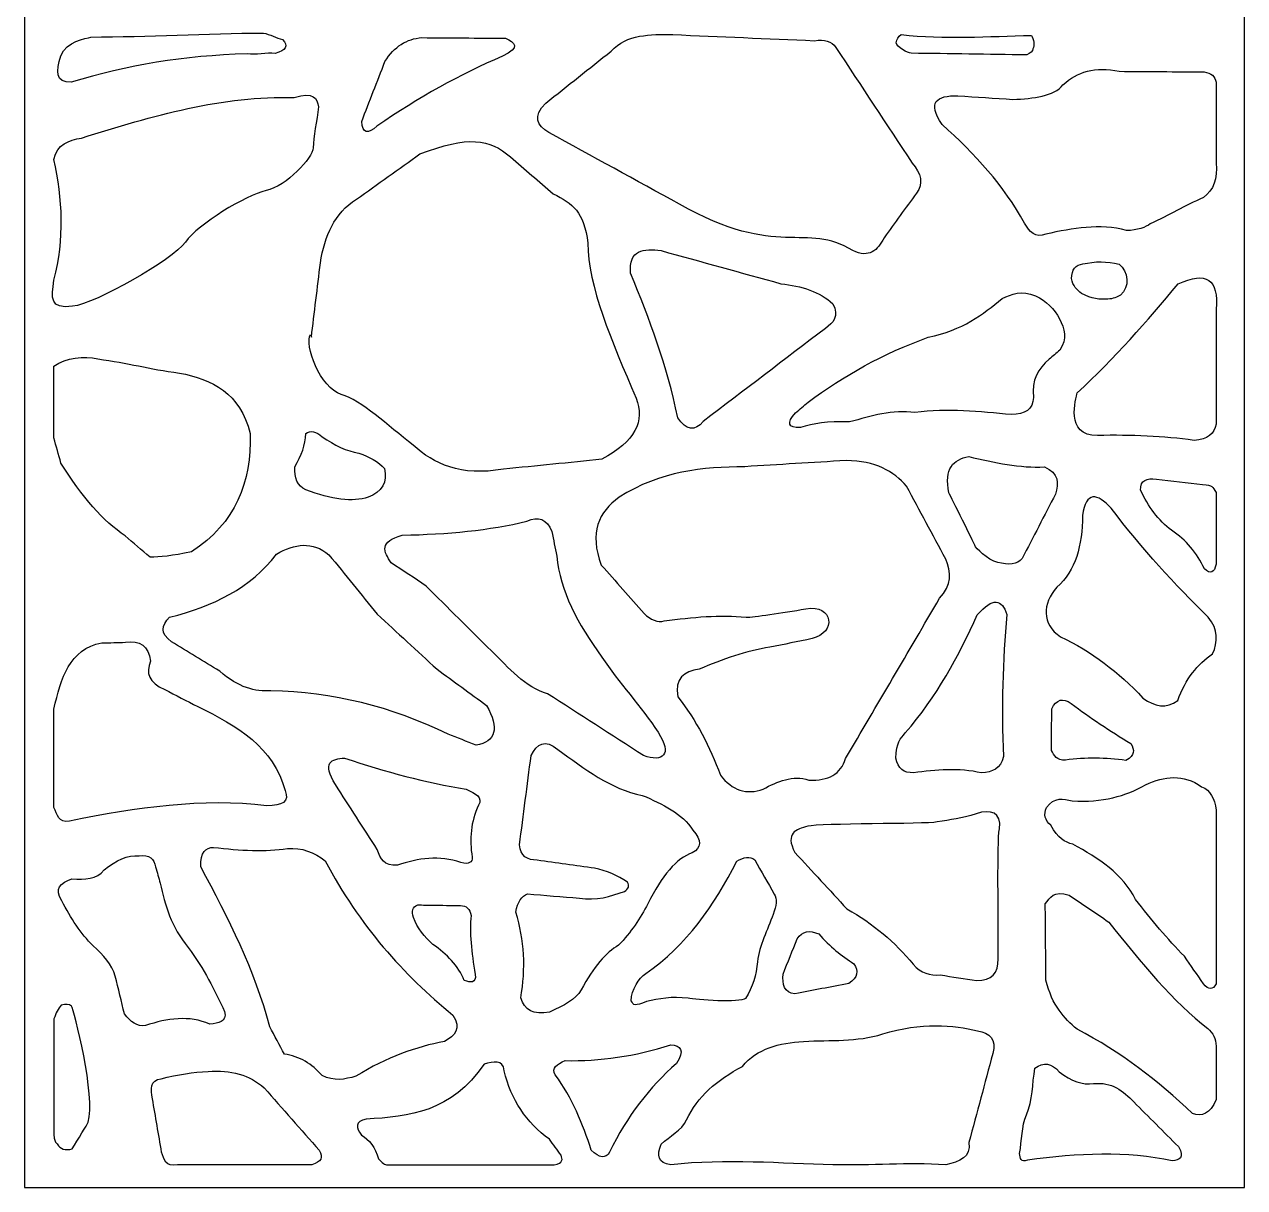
# Model space of a CAD drawing. Header units: centimetres. Extents: x 9.34 to 14.44, y -9 to 0.71.
# Drawn here: x 9.34 to 14.44, y -9 to -4.15 of the extents above; entities that cross this region are included whole.
import ezdxf

# ---------------------------------------------------------------- set-up
doc = ezdxf.new("R2010")
doc.units = ezdxf.units.CM
doc.header["$MEASUREMENT"] = 0
doc.layers.add('layer 1', color=7, linetype='Continuous')

msp = doc.modelspace()

# ---------------------------------------------------------------- linework, layer by layer
at = {"layer": 'layer 1', "color": 250}
for points, knots in [([(9.34149, 0.70728), (9.34149, 0.70728), (14.43532, 0.70728), (14.43532, 0.70728), (14.43532, 0.70728), (14.43532, 0.70728), (14.43532, -9.00021), (14.43532, -9.00021), (14.43532, -9.00021), (14.43532, -9.00021), (9.34149, -9.00021), (9.34149, -9.00021), (9.34149, -9.00021), (9.34149, -9.00021), (9.34149, 0.70728), (9.34149, 0.70728)], [0, 0, 0, 0, 0.2, 0.2, 0.2, 0.2, 0.4, 0.4, 0.4, 0.4, 0.6, 0.6, 0.6, 0.6, 1, 1, 1, 1]), ([(9.61875, -4.19909), (9.59835, -4.20675), (9.51533, -4.21535), (9.49384, -4.27826), (9.49384, -4.27826), (9.47235, -4.34118), (9.4702, -4.38991), (9.53717, -4.38808), (9.53717, -4.38808), (9.77262, -4.31529), (10.00529, -4.27733), (10.27137, -4.26932), (10.27137, -4.26932), (10.30706, -4.27528), (10.35294, -4.26209), (10.38863, -4.26804), (10.38863, -4.26804), (10.43451, -4.25527), (10.44471, -4.23568), (10.41923, -4.20931), (10.41923, -4.20931), (10.39373, -4.20505), (10.36569, -4.18675), (10.3402, -4.18249), (10.3402, -4.18249), (10.09886, -4.18334), (9.86008, -4.19824), (9.61875, -4.19909)], [0, 0, 0, 0, 0.125, 0.125, 0.125, 0.125, 0.25, 0.25, 0.25, 0.25, 0.375, 0.375, 0.375, 0.375, 0.5, 0.5, 0.5, 0.5, 0.625, 0.625, 0.625, 0.625, 0.75, 0.75, 0.75, 0.75, 1, 1, 1, 1]), ([(10.74968, -4.55154), (10.75392, -4.60049), (10.77515, -4.60686), (10.8134, -4.57069), (10.8134, -4.57069), (10.98635, -4.45185), (11.16091, -4.35412), (11.33728, -4.27954), (11.33728, -4.27954), (11.41401, -4.24162), (11.38927, -4.22163), (11.35003, -4.2042), (11.35003, -4.2042), (11.23361, -4.20335), (11.1172, -4.2025), (11.00078, -4.20164), (11.00078, -4.20164), (10.93748, -4.20589), (10.88606, -4.23911), (10.84654, -4.30125), (10.84654, -4.30125), (10.81425, -4.38468), (10.78196, -4.46811), (10.74968, -4.55154)], [0, 0, 0, 0, 0.1428571, 0.1428571, 0.1428571, 0.1428571, 0.2857143, 0.2857143, 0.2857143, 0.2857143, 0.4285714, 0.4285714, 0.4285714, 0.4285714, 0.5714286, 0.5714286, 0.5714286, 0.5714286, 0.7142857, 0.7142857, 0.7142857, 0.7142857, 1, 1, 1, 1]), ([(11.51797, -4.47492), (11.46292, -4.53109), (11.48033, -4.56854), (11.5307, -4.59751), (11.5307, -4.59751), (11.71255, -4.6971), (11.8944, -4.79671), (12.07625, -4.89632), (12.07625, -4.89632), (12.48993, -5.13145), (12.60247, -4.96724), (12.80025, -5.09041), (12.80025, -5.09041), (12.86782, -5.12315), (12.90351, -5.08928), (12.93027, -5.03679), (12.93027, -5.03679), (12.9753, -4.97464), (13.02034, -4.91249), (13.06538, -4.85035), (13.06538, -4.85035), (13.09554, -4.81044), (13.08533, -4.7685), (13.04753, -4.7252), (13.04753, -4.7252), (12.94131, -4.5643), (12.83509, -4.40341), (12.72887, -4.24251), (12.72887, -4.24251), (12.71103, -4.21612), (12.68128, -4.20677), (12.63965, -4.21442), (12.63965, -4.21442), (12.4425, -4.20591), (12.24535, -4.19739), (12.04821, -4.18888), (12.04821, -4.18888), (11.95334, -4.18807), (11.858, -4.18613), (11.79074, -4.25783), (11.79074, -4.25783), (11.69981, -4.33019), (11.60889, -4.40255), (11.51797, -4.47492)], [0, 0, 0, 0, 0.0833333, 0.0833333, 0.0833333, 0.0833333, 0.1666667, 0.1666667, 0.1666667, 0.1666667, 0.25, 0.25, 0.25, 0.25, 0.3333333, 0.3333333, 0.3333333, 0.3333333, 0.4166667, 0.4166667, 0.4166667, 0.4166667, 0.5, 0.5, 0.5, 0.5, 0.5833333, 0.5833333, 0.5833333, 0.5833333, 0.6666667, 0.6666667, 0.6666667, 0.6666667, 0.75, 0.75, 0.75, 0.75, 0.8333333, 0.8333333, 0.8333333, 0.8333333, 1, 1, 1, 1]), ([(12.98124, -4.22303), (12.9797, -4.2409), (13.03093, -4.26659), (13.04338, -4.26677), (13.04338, -4.26677), (13.20419, -4.2691), (13.36501, -4.27145), (13.52583, -4.27379), (13.52583, -4.27379), (13.54011, -4.2666), (13.5504, -4.2586), (13.55196, -4.2489), (13.55196, -4.2489), (13.55786, -4.23272), (13.55582, -4.20826), (13.54559, -4.19208), (13.54559, -4.19208), (13.36618, -4.19714), (13.18209, -4.20812), (13.001, -4.1892), (13.001, -4.1892), (12.9902, -4.19807), (12.98249, -4.2085), (12.98124, -4.22303)], [0, 0, 0, 0, 0.1428571, 0.1428571, 0.1428571, 0.1428571, 0.2857143, 0.2857143, 0.2857143, 0.2857143, 0.4285714, 0.4285714, 0.4285714, 0.4285714, 0.5714286, 0.5714286, 0.5714286, 0.5714286, 0.7142857, 0.7142857, 0.7142857, 0.7142857, 1, 1, 1, 1]), ([(13.23873, -4.44427), (13.1497, -4.44257), (13.1085, -4.47063), (13.17245, -4.5643), (13.17245, -4.5643), (13.31026, -4.68593), (13.42975, -4.81979), (13.5166, -4.97549), (13.5166, -4.97549), (13.53665, -5.01295), (13.5619, -5.0385), (13.60582, -5.02146), (13.60582, -5.02146), (13.71798, -4.99664), (13.83014, -4.9761), (13.94233, -5.00614), (13.94233, -5.00614), (13.98652, -5.00697), (14.02417, -4.99287), (14.04175, -4.97804), (14.04175, -4.97804), (14.12163, -4.94143), (14.18366, -4.90482), (14.26354, -4.86822), (14.26354, -4.86822), (14.30602, -4.84064), (14.32417, -4.78696), (14.31613, -4.7252), (14.31613, -4.7252), (14.31613, -4.61283), (14.31613, -4.50046), (14.31613, -4.38809), (14.31613, -4.38809), (14.31199, -4.36356), (14.29569, -4.34878), (14.26608, -4.34467), (14.26608, -4.34467), (14.14797, -4.34382), (14.02985, -4.34297), (13.91174, -4.34211), (13.91174, -4.34211), (13.81186, -4.32104), (13.73624, -4.34446), (13.6772, -4.3983), (13.6772, -4.3983), (13.63819, -4.44729), (13.55504, -4.45518), (13.46816, -4.4596), (13.46816, -4.4596), (13.39168, -4.45448), (13.3152, -4.44937), (13.23873, -4.44427)], [0, 0, 0, 0, 0.0714286, 0.0714286, 0.0714286, 0.0714286, 0.1428571, 0.1428571, 0.1428571, 0.1428571, 0.2142857, 0.2142857, 0.2142857, 0.2142857, 0.2857143, 0.2857143, 0.2857143, 0.2857143, 0.3571429, 0.3571429, 0.3571429, 0.3571429, 0.4285714, 0.4285714, 0.4285714, 0.4285714, 0.5, 0.5, 0.5, 0.5, 0.5714286, 0.5714286, 0.5714286, 0.5714286, 0.6428571, 0.6428571, 0.6428571, 0.6428571, 0.7142857, 0.7142857, 0.7142857, 0.7142857, 0.7857143, 0.7857143, 0.7857143, 0.7857143, 0.8571429, 0.8571429, 0.8571429, 0.8571429, 1, 1, 1, 1]), ([(9.46464, -5.21301), (9.45444, -5.28962), (9.44646, -5.33431), (9.54227, -5.32282), (9.54227, -5.32282), (9.63809, -5.31134), (9.95991, -5.13031), (10.01389, -5.05466), (10.01389, -5.05466), (10.06787, -4.97902), (10.26479, -4.85977), (10.35039, -4.84013), (10.35039, -4.84013), (10.43599, -4.82048), (10.54543, -4.70413), (10.54669, -4.66135), (10.54669, -4.66135), (10.54796, -4.61857), (10.56198, -4.54728), (10.56963, -4.49024), (10.56963, -4.49024), (10.56379, -4.45442), (10.54857, -4.42626), (10.46766, -4.45193), (10.46766, -4.45193), (10.17193, -4.44227), (9.87622, -4.52738), (9.58052, -4.62049), (9.58052, -4.62049), (9.52653, -4.62978), (9.47765, -4.6459), (9.46464, -4.70988), (9.46464, -4.70988), (9.50034, -4.87462), (9.51053, -5.04148), (9.46464, -5.21301)], [0, 0, 0, 0, 0.1, 0.1, 0.1, 0.1, 0.2, 0.2, 0.2, 0.2, 0.3, 0.3, 0.3, 0.3, 0.4, 0.4, 0.4, 0.4, 0.5, 0.5, 0.5, 0.5, 0.6, 0.6, 0.6, 0.6, 0.7, 0.7, 0.7, 0.7, 0.8, 0.8, 0.8, 0.8, 1, 1, 1, 1]), ([(10.53649, -5.44031), (10.5059, -5.4803), (10.57897, -5.66589), (10.66396, -5.69059), (10.66396, -5.69059), (10.74895, -5.71529), (10.856, -5.81914), (10.96477, -5.90257), (10.96477, -5.90257), (11.05183, -5.98008), (11.15971, -6.03372), (11.34206, -6.00217), (11.34206, -6.00217), (11.47887, -5.98855), (11.61569, -5.97492), (11.7525, -5.96131), (11.7525, -5.96131), (11.89121, -5.8867), (11.93328, -5.80093), (11.89525, -5.70591), (11.89525, -5.70591), (11.79274, -5.46926), (11.69341, -5.23455), (11.69386, -5.05977), (11.69386, -5.05977), (11.67718, -4.92721), (11.63074, -4.89413), (11.54855, -4.8529), (11.54855, -4.8529), (11.48907, -4.80182), (11.42959, -4.75074), (11.3701, -4.69966), (11.3701, -4.69966), (11.28474, -4.62255), (11.1921, -4.61065), (10.99281, -4.68689), (10.99281, -4.68689), (10.90443, -4.74989), (10.81606, -4.81289), (10.72769, -4.87589), (10.72769, -4.87589), (10.63547, -4.93379), (10.59468, -5.02913), (10.57728, -5.1415), (10.57728, -5.1415), (10.56467, -5.24505), (10.55206, -5.3486), (10.53946, -5.45216), (10.53946, -5.45216), (10.53946, -5.45216), (10.53649, -5.44031), (10.53649, -5.44031)], [0, 0, 0, 0, 0.0714286, 0.0714286, 0.0714286, 0.0714286, 0.1428571, 0.1428571, 0.1428571, 0.1428571, 0.2142857, 0.2142857, 0.2142857, 0.2142857, 0.2857143, 0.2857143, 0.2857143, 0.2857143, 0.3571429, 0.3571429, 0.3571429, 0.3571429, 0.4285714, 0.4285714, 0.4285714, 0.4285714, 0.5, 0.5, 0.5, 0.5, 0.5714286, 0.5714286, 0.5714286, 0.5714286, 0.6428571, 0.6428571, 0.6428571, 0.6428571, 0.7142857, 0.7142857, 0.7142857, 0.7142857, 0.7857143, 0.7857143, 0.7857143, 0.7857143, 0.8571429, 0.8571429, 0.8571429, 0.8571429, 1, 1, 1, 1]), ([(12.06861, -5.78764), (12.10428, -5.84042), (12.13997, -5.84553), (12.17567, -5.80297), (12.17567, -5.80297), (12.34562, -5.67357), (12.51558, -5.54417), (12.68554, -5.41476), (12.68554, -5.41476), (12.71875, -5.39097), (12.7443, -5.36377), (12.71612, -5.31261), (12.71612, -5.31261), (12.663, -5.26154), (12.58652, -5.23855), (12.49944, -5.22833), (12.49944, -5.22833), (12.33288, -5.18236), (12.16633, -5.13639), (11.99978, -5.09041), (11.99978, -5.09041), (11.92659, -5.08089), (11.86363, -5.08506), (11.87232, -5.18491), (11.87232, -5.18491), (11.95054, -5.37557), (12.02454, -5.56967), (12.06861, -5.78764)], [0, 0, 0, 0, 0.125, 0.125, 0.125, 0.125, 0.25, 0.25, 0.25, 0.25, 0.375, 0.375, 0.375, 0.375, 0.5, 0.5, 0.5, 0.5, 0.625, 0.625, 0.625, 0.625, 0.75, 0.75, 0.75, 0.75, 1, 1, 1, 1]), ([(13.71256, -5.20726), (13.71805, -5.23751), (13.73547, -5.2543), (13.75463, -5.26919), (13.75463, -5.26919), (13.7971, -5.29142), (13.83258, -5.2961), (13.86488, -5.29282), (13.86488, -5.29282), (13.88573, -5.29135), (13.90403, -5.28605), (13.91723, -5.27565), (13.91723, -5.27565), (13.95726, -5.24412), (13.94966, -5.17605), (13.91141, -5.1466), (13.91141, -5.1466), (13.86105, -5.13485), (13.81068, -5.1339), (13.76036, -5.14597), (13.76036, -5.14597), (13.72997, -5.14938), (13.71403, -5.16982), (13.71256, -5.20726)], [0, 0, 0, 0, 0.1428571, 0.1428571, 0.1428571, 0.1428571, 0.2857143, 0.2857143, 0.2857143, 0.2857143, 0.4285714, 0.4285714, 0.4285714, 0.4285714, 0.5714286, 0.5714286, 0.5714286, 0.5714286, 0.7142857, 0.7142857, 0.7142857, 0.7142857, 1, 1, 1, 1]), ([(13.73614, -5.68421), (13.73359, -5.70464), (13.68103, -5.86432), (13.82155, -5.8617), (13.82155, -5.8617), (13.96207, -5.85908), (14.09738, -5.8643), (14.22433, -5.88214), (14.22433, -5.88214), (14.28201, -5.87948), (14.30943, -5.85457), (14.31613, -5.81447), (14.31613, -5.81447), (14.31613, -5.65485), (14.31613, -5.49522), (14.31613, -5.3356), (14.31613, -5.3356), (14.32801, -5.21004), (14.27531, -5.17472), (14.15805, -5.22961), (14.15805, -5.22961), (14.02806, -5.38515), (13.89336, -5.53894), (13.73614, -5.68421)], [0, 0, 0, 0, 0.1428571, 0.1428571, 0.1428571, 0.1428571, 0.2857143, 0.2857143, 0.2857143, 0.2857143, 0.4285714, 0.4285714, 0.4285714, 0.4285714, 0.5714286, 0.5714286, 0.5714286, 0.5714286, 0.7142857, 0.7142857, 0.7142857, 0.7142857, 1, 1, 1, 1]), ([(12.56093, -5.76721), (12.52184, -5.80977), (12.52864, -5.8302), (12.58132, -5.82851), (12.58132, -5.82851), (12.63437, -5.81315), (12.69254, -5.80035), (12.78654, -5.80552), (12.78654, -5.80552), (12.87627, -5.7793), (12.9661, -5.75431), (13.05932, -5.76593), (13.05932, -5.76593), (13.19588, -5.74801), (13.32895, -5.76169), (13.4621, -5.77487), (13.4621, -5.77487), (13.51817, -5.77338), (13.55216, -5.75255), (13.55388, -5.70336), (13.55388, -5.70336), (13.54495, -5.631), (13.5734, -5.58206), (13.61888, -5.54374), (13.61888, -5.54374), (13.63374, -5.53097), (13.64861, -5.51821), (13.66349, -5.50544), (13.66349, -5.50544), (13.69718, -5.45775), (13.68311, -5.41605), (13.66222, -5.37518), (13.66222, -5.37518), (13.64097, -5.33305), (13.60783, -5.30113), (13.5628, -5.27941), (13.5628, -5.27941), (13.50336, -5.25235), (13.46435, -5.2743), (13.42258, -5.28963), (13.42258, -5.28963), (13.34311, -5.35723), (13.25856, -5.4219), (13.11412, -5.4518), (13.11412, -5.4518), (12.9258, -5.52067), (12.76073, -5.61282), (12.61319, -5.72252), (12.61319, -5.72252), (12.59577, -5.73742), (12.57835, -5.75232), (12.56093, -5.76721)], [0, 0, 0, 0, 0.0714286, 0.0714286, 0.0714286, 0.0714286, 0.1428571, 0.1428571, 0.1428571, 0.1428571, 0.2142857, 0.2142857, 0.2142857, 0.2142857, 0.2857143, 0.2857143, 0.2857143, 0.2857143, 0.3571429, 0.3571429, 0.3571429, 0.3571429, 0.4285714, 0.4285714, 0.4285714, 0.4285714, 0.5, 0.5, 0.5, 0.5, 0.5714286, 0.5714286, 0.5714286, 0.5714286, 0.6428571, 0.6428571, 0.6428571, 0.6428571, 0.7142857, 0.7142857, 0.7142857, 0.7142857, 0.7857143, 0.7857143, 0.7857143, 0.7857143, 0.8571429, 0.8571429, 0.8571429, 0.8571429, 1, 1, 1, 1]), ([(9.46464, -5.87192), (9.47437, -5.90682), (9.4841, -5.94173), (9.49384, -5.97663), (9.49384, -5.97663), (9.58305, -6.11878), (9.67227, -6.22008), (9.76151, -6.28055), (9.76151, -6.28055), (9.79635, -6.31034), (9.83119, -6.34014), (9.86603, -6.36994), (9.86603, -6.36994), (9.90597, -6.36972), (9.95864, -6.36416), (10.03939, -6.34695), (10.03939, -6.34695), (10.22506, -6.22734), (10.28879, -6.05538), (10.28411, -5.85404), (10.28411, -5.85404), (10.2421, -5.68475), (10.12566, -5.62733), (9.9884, -5.6012), (9.9884, -5.6012), (9.85923, -5.58504), (9.77723, -5.55865), (9.64807, -5.54247), (9.64807, -5.54247), (9.59014, -5.52848), (9.51599, -5.53652), (9.46464, -5.57311), (9.46464, -5.57311), (9.46464, -5.67272), (9.46464, -5.77232), (9.46464, -5.87192)], [0, 0, 0, 0, 0.1, 0.1, 0.1, 0.1, 0.2, 0.2, 0.2, 0.2, 0.3, 0.3, 0.3, 0.3, 0.4, 0.4, 0.4, 0.4, 0.5, 0.5, 0.5, 0.5, 0.6, 0.6, 0.6, 0.6, 0.7, 0.7, 0.7, 0.7, 0.8, 0.8, 0.8, 0.8, 1, 1, 1, 1]), ([(10.47021, -5.99196), (10.46681, -6.03963), (10.4821, -6.07197), (10.51609, -6.089), (10.51609, -6.089), (10.62417, -6.1289), (10.71222, -6.14103), (10.77612, -6.11965), (10.77612, -6.11965), (10.83475, -6.09668), (10.8577, -6.05666), (10.84496, -5.99962), (10.84496, -5.99962), (10.81882, -5.97067), (10.78099, -5.9511), (10.73788, -5.93577), (10.73788, -5.93577), (10.68688, -5.92726), (10.63589, -5.90258), (10.58493, -5.86681), (10.58493, -5.86681), (10.55901, -5.84616), (10.5352, -5.83724), (10.51609, -5.85404), (10.51609, -5.85404), (10.51481, -5.90003), (10.49866, -5.946), (10.47021, -5.99196)], [0, 0, 0, 0, 0.125, 0.125, 0.125, 0.125, 0.25, 0.25, 0.25, 0.25, 0.375, 0.375, 0.375, 0.375, 0.5, 0.5, 0.5, 0.5, 0.625, 0.625, 0.625, 0.625, 0.75, 0.75, 0.75, 0.75, 1, 1, 1, 1]), ([(13.2008, -6.1005), (13.21226, -6.12348), (13.30532, -6.30865), (13.30914, -6.32014), (13.30914, -6.32014), (13.31296, -6.33163), (13.36034, -6.3808), (13.40474, -6.39165), (13.40474, -6.39165), (13.44913, -6.4025), (13.48609, -6.40163), (13.5067, -6.37505), (13.5067, -6.37505), (13.55302, -6.28566), (13.59933, -6.19627), (13.64564, -6.10689), (13.64564, -6.10689), (13.65963, -6.06102), (13.66072, -6.01866), (13.59975, -5.99323), (13.59975, -5.99323), (13.49865, -5.99799), (13.39157, -5.97584), (13.28365, -5.94982), (13.28365, -5.94982), (13.21882, -5.96131), (13.1806, -6.00046), (13.2008, -6.1005)], [0, 0, 0, 0, 0.125, 0.125, 0.125, 0.125, 0.25, 0.25, 0.25, 0.25, 0.375, 0.375, 0.375, 0.375, 0.5, 0.5, 0.5, 0.5, 0.625, 0.625, 0.625, 0.625, 0.75, 0.75, 0.75, 0.75, 1, 1, 1, 1]), ([(12.06861, -6.95224), (12.05626, -6.87563), (12.09535, -6.84584), (12.15783, -6.83731), (12.15783, -6.83731), (12.2564, -6.7956), (12.35497, -6.75984), (12.45355, -6.74537), (12.45355, -6.74537), (12.51217, -6.73345), (12.57081, -6.72154), (12.62945, -6.70961), (12.62945, -6.70961), (12.73258, -6.68498), (12.71898, -6.56484), (12.60341, -6.58527), (12.60341, -6.58527), (12.50457, -6.60274), (12.38606, -6.61992), (12.35413, -6.62022), (12.35413, -6.62022), (12.24663, -6.60826), (12.13021, -6.62021), (12.01253, -6.63555), (12.01253, -6.63555), (11.98449, -6.64448), (11.95645, -6.63003), (11.9284, -6.6049), (11.9284, -6.6049), (11.86891, -6.53766), (11.80943, -6.4704), (11.74994, -6.40314), (11.74994, -6.40314), (11.69809, -6.2665), (11.73974, -6.18138), (11.82387, -6.11965), (11.82387, -6.11965), (11.99894, -6.00873), (12.17397, -5.99351), (12.34903, -5.99196), (12.34903, -5.99196), (12.49009, -5.98345), (12.63114, -5.97493), (12.77221, -5.96642), (12.77221, -5.96642), (12.89457, -5.9677), (12.9702, -6.01113), (13.02459, -6.07368), (13.02459, -6.07368), (13.07897, -6.17499), (13.13336, -6.2763), (13.18774, -6.3776), (13.18774, -6.3776), (13.21195, -6.4321), (13.21279, -6.48659), (13.16224, -6.54106), (13.16224, -6.54106), (13.03138, -6.76411), (12.90051, -6.98714), (12.76965, -7.21018), (12.76965, -7.21018), (12.74926, -7.27403), (12.69827, -7.30381), (12.61671, -7.29957), (12.61671, -7.29957), (12.54869, -7.27813), (12.48666, -7.30458), (12.42551, -7.33789), (12.42551, -7.33789), (12.35582, -7.36256), (12.29634, -7.34298), (12.24706, -7.27914), (12.24706, -7.27914), (12.20298, -7.1609), (12.14667, -7.05), (12.06861, -6.95224)], [0, 0, 0, 0, 0.05, 0.05, 0.05, 0.05, 0.1, 0.1, 0.1, 0.1, 0.15, 0.15, 0.15, 0.15, 0.2, 0.2, 0.2, 0.2, 0.25, 0.25, 0.25, 0.25, 0.3, 0.3, 0.3, 0.3, 0.35, 0.35, 0.35, 0.35, 0.4, 0.4, 0.4, 0.4, 0.45, 0.45, 0.45, 0.45, 0.5, 0.5, 0.5, 0.5, 0.55, 0.55, 0.55, 0.55, 0.6, 0.6, 0.6, 0.6, 0.65, 0.65, 0.65, 0.65, 0.7, 0.7, 0.7, 0.7, 0.75, 0.75, 0.75, 0.75, 0.8, 0.8, 0.8, 0.8, 0.85, 0.85, 0.85, 0.85, 0.9, 0.9, 0.9, 0.9, 1, 1, 1, 1]), ([(14.26766, -6.41846), (14.29316, -6.44168), (14.30932, -6.43508), (14.31613, -6.39867), (14.31613, -6.39867), (14.31613, -6.29907), (14.31613, -6.19947), (14.31613, -6.09986), (14.31613, -6.09986), (14.30113, -6.07539), (14.30388, -6.06879), (14.26002, -6.06666), (14.26002, -6.06666), (14.19565, -6.05922), (14.13128, -6.05177), (14.06691, -6.04431), (14.06691, -6.04431), (14.02718, -6.03859), (14.00021, -6.04774), (14.00126, -6.08965), (14.00126, -6.08965), (14.03399, -6.15756), (14.07415, -6.21694), (14.13064, -6.25757), (14.13064, -6.25757), (14.19122, -6.29716), (14.23599, -6.35166), (14.26766, -6.41846)], [0, 0, 0, 0, 0.125, 0.125, 0.125, 0.125, 0.25, 0.25, 0.25, 0.25, 0.375, 0.375, 0.375, 0.375, 0.5, 0.5, 0.5, 0.5, 0.625, 0.625, 0.625, 0.625, 0.75, 0.75, 0.75, 0.75, 1, 1, 1, 1]), ([(13.75878, -6.19627), (13.77385, -6.09219), (13.81931, -6.10283), (13.8786, -6.16562), (13.8786, -6.16562), (14.00797, -6.33632), (14.14435, -6.48358), (14.28393, -6.62022), (14.28393, -6.62022), (14.32624, -6.6713), (14.32411, -6.72238), (14.30177, -6.77346), (14.30177, -6.77346), (14.23851, -6.81506), (14.18912, -6.87827), (14.15647, -6.96756), (14.15647, -6.96756), (14.10802, -7.00213), (14.05958, -6.99426), (14.01116, -6.95734), (14.01116, -6.95734), (13.90961, -6.84911), (13.79573, -6.7625), (13.667, -6.70196), (13.667, -6.70196), (13.58637, -6.64831), (13.59103, -6.56282), (13.65171, -6.49509), (13.65171, -6.49509), (13.7314, -6.42612), (13.75731, -6.31971), (13.75878, -6.19627)], [0, 0, 0, 0, 0.1111111, 0.1111111, 0.1111111, 0.1111111, 0.2222222, 0.2222222, 0.2222222, 0.2222222, 0.3333333, 0.3333333, 0.3333333, 0.3333333, 0.4444444, 0.4444444, 0.4444444, 0.4444444, 0.5555556, 0.5555556, 0.5555556, 0.5555556, 0.6666667, 0.6666667, 0.6666667, 0.6666667, 0.7777778, 0.7777778, 0.7777778, 0.7777778, 1, 1, 1, 1]), ([(11.52561, -6.93947), (11.65903, -7.02545), (11.79244, -7.11143), (11.92585, -7.19742), (11.92585, -7.19742), (12.00741, -7.22635), (12.04819, -7.19399), (11.98703, -7.10037), (11.98703, -7.10037), (11.91905, -6.99565), (11.82048, -6.89095), (11.7525, -6.78623), (11.7525, -6.78623), (11.65094, -6.64875), (11.577, -6.50915), (11.56385, -6.36483), (11.56385, -6.36483), (11.55705, -6.33078), (11.55025, -6.29673), (11.54345, -6.26268), (11.54345, -6.26268), (11.52222, -6.21075), (11.48739, -6.19628), (11.43894, -6.21926), (11.43894, -6.21926), (11.28472, -6.25802), (11.10711, -6.27334), (10.91888, -6.278), (10.91888, -6.278), (10.82256, -6.30351), (10.83968, -6.34693), (10.873, -6.39292), (10.873, -6.39292), (10.92144, -6.42528), (10.96987, -6.45763), (11.01831, -6.48998), (11.01831, -6.48998), (11.10924, -6.58022), (11.20016, -6.67046), (11.29108, -6.76069), (11.29108, -6.76069), (11.36381, -6.83118), (11.43115, -6.91257), (11.52561, -6.93947)], [0, 0, 0, 0, 0.0833333, 0.0833333, 0.0833333, 0.0833333, 0.1666667, 0.1666667, 0.1666667, 0.1666667, 0.25, 0.25, 0.25, 0.25, 0.3333333, 0.3333333, 0.3333333, 0.3333333, 0.4166667, 0.4166667, 0.4166667, 0.4166667, 0.5, 0.5, 0.5, 0.5, 0.5833333, 0.5833333, 0.5833333, 0.5833333, 0.6666667, 0.6666667, 0.6666667, 0.6666667, 0.75, 0.75, 0.75, 0.75, 0.8333333, 0.8333333, 0.8333333, 0.8333333, 1, 1, 1, 1]), ([(9.94761, -6.62022), (9.91445, -6.65428), (9.9068, -6.68832), (9.95526, -6.72239), (9.95526, -6.72239), (10.02239, -6.76325), (10.08952, -6.80411), (10.15665, -6.84497), (10.15665, -6.84497), (10.23567, -6.91435), (10.30534, -6.93224), (10.37079, -6.9267), (10.37079, -6.9267), (10.62741, -6.93264), (10.87383, -6.99308), (11.11008, -7.10803), (11.11008, -7.10803), (11.14917, -7.12335), (11.18826, -7.13867), (11.22735, -7.154), (11.22735, -7.154), (11.30978, -7.13952), (11.32421, -7.08418), (11.27068, -6.98799), (11.27068, -6.98799), (11.20184, -6.93776), (11.13302, -6.88754), (11.06419, -6.83731), (11.06419, -6.83731), (10.98091, -6.76069), (10.89764, -6.68407), (10.81436, -6.60746), (10.81436, -6.60746), (10.74723, -6.52489), (10.6801, -6.44231), (10.61297, -6.35973), (10.61297, -6.35973), (10.54371, -6.30141), (10.46978, -6.31333), (10.39373, -6.35717), (10.39373, -6.35717), (10.28709, -6.49852), (10.12903, -6.57427), (9.94761, -6.62022)], [0, 0, 0, 0, 0.0833333, 0.0833333, 0.0833333, 0.0833333, 0.1666667, 0.1666667, 0.1666667, 0.1666667, 0.25, 0.25, 0.25, 0.25, 0.3333333, 0.3333333, 0.3333333, 0.3333333, 0.4166667, 0.4166667, 0.4166667, 0.4166667, 0.5, 0.5, 0.5, 0.5, 0.5833333, 0.5833333, 0.5833333, 0.5833333, 0.6666667, 0.6666667, 0.6666667, 0.6666667, 0.75, 0.75, 0.75, 0.75, 0.8333333, 0.8333333, 0.8333333, 0.8333333, 1, 1, 1, 1]), ([(12.97902, -7.20891), (12.98835, -7.25104), (13.013, -7.27105), (13.05294, -7.26893), (13.05294, -7.26893), (13.14769, -7.25754), (13.24244, -7.24721), (13.33718, -7.2702), (13.33718, -7.2702), (13.38159, -7.26662), (13.41856, -7.25258), (13.42896, -7.20125), (13.42896, -7.20125), (13.41895, -6.99825), (13.42576, -6.80154), (13.44298, -6.60873), (13.44298, -6.60873), (13.42246, -6.54372), (13.38401, -6.53542), (13.31933, -6.61001), (13.31933, -6.61001), (13.2416, -6.78279), (13.15067, -6.95061), (13.01852, -7.10292), (13.01852, -7.10292), (12.99758, -7.12761), (12.9826, -7.14102), (12.97902, -7.20891)], [0, 0, 0, 0, 0.125, 0.125, 0.125, 0.125, 0.25, 0.25, 0.25, 0.25, 0.375, 0.375, 0.375, 0.375, 0.5, 0.5, 0.5, 0.5, 0.625, 0.625, 0.625, 0.625, 0.75, 0.75, 0.75, 0.75, 1, 1, 1, 1]), ([(9.46464, -7.4145), (9.47734, -7.44416), (9.48508, -7.47989), (9.52952, -7.47069), (9.52952, -7.47069), (9.80932, -7.41472), (10.08676, -7.37405), (10.35295, -7.40684), (10.35295, -7.40684), (10.41694, -7.40717), (10.45038, -7.39036), (10.42942, -7.34299), (10.42942, -7.34299), (10.38254, -7.16441), (10.23117, -7.07256), (10.06487, -6.9931), (10.06487, -6.9931), (10.01898, -6.96927), (9.97309, -6.94543), (9.92722, -6.92159), (9.92722, -6.92159), (9.86072, -6.89328), (9.84669, -6.85285), (9.86858, -6.80411), (9.86858, -6.80411), (9.86081, -6.73793), (9.82278, -6.71623), (9.76406, -6.72494), (9.76406, -6.72494), (9.73092, -6.72579), (9.69777, -6.72664), (9.66464, -6.72749), (9.66464, -6.72749), (9.52838, -6.75198), (9.49453, -6.87573), (9.46464, -7.00331), (9.46464, -7.00331), (9.46464, -7.14038), (9.46464, -7.27744), (9.46464, -7.4145)], [0, 0, 0, 0, 0.0909091, 0.0909091, 0.0909091, 0.0909091, 0.1818182, 0.1818182, 0.1818182, 0.1818182, 0.2727273, 0.2727273, 0.2727273, 0.2727273, 0.3636364, 0.3636364, 0.3636364, 0.3636364, 0.4545455, 0.4545455, 0.4545455, 0.4545455, 0.5454545, 0.5454545, 0.5454545, 0.5454545, 0.6363636, 0.6363636, 0.6363636, 0.6363636, 0.7272727, 0.7272727, 0.7272727, 0.7272727, 0.8181818, 0.8181818, 0.8181818, 0.8181818, 1, 1, 1, 1]), ([(13.62908, -7.1757), (13.63977, -7.19758), (13.65127, -7.21872), (13.68771, -7.21657), (13.68771, -7.21657), (13.77183, -7.20432), (13.85594, -7.20623), (13.94008, -7.21785), (13.94008, -7.21785), (13.97921, -7.19745), (13.97579, -7.17311), (13.96048, -7.14761), (13.96048, -7.14761), (13.87355, -7.09429), (13.7903, -7.03877), (13.71192, -6.98033), (13.71192, -6.98033), (13.67624, -6.95523), (13.64904, -6.96248), (13.63035, -7.00204), (13.63035, -7.00204), (13.62993, -7.05993), (13.6295, -7.11782), (13.62908, -7.1757)], [0, 0, 0, 0, 0.1428571, 0.1428571, 0.1428571, 0.1428571, 0.2857143, 0.2857143, 0.2857143, 0.2857143, 0.4285714, 0.4285714, 0.4285714, 0.4285714, 0.5714286, 0.5714286, 0.5714286, 0.5714286, 0.7142857, 0.7142857, 0.7142857, 0.7142857, 1, 1, 1, 1]), ([(11.41344, -8.20877), (11.42947, -8.25867), (11.46621, -8.28229), (11.53326, -8.26752), (11.53326, -8.26752), (11.59635, -8.24108), (11.64011, -8.21556), (11.66582, -8.17558), (11.66582, -8.17558), (11.71764, -8.07832), (11.76948, -8.0183), (11.82133, -7.98913), (11.82133, -7.98913), (11.8742, -7.93531), (11.9129, -7.87615), (11.94369, -7.81547), (11.94369, -7.81547), (12.00247, -7.69938), (12.06417, -7.62426), (12.12979, -7.60349), (12.12979, -7.60349), (12.16804, -7.58222), (12.16888, -7.55072), (12.13234, -7.509), (12.13234, -7.509), (12.08809, -7.43852), (12.00601, -7.39964), (11.92075, -7.36342), (11.92075, -7.36342), (11.78873, -7.33897), (11.67997, -7.25236), (11.56895, -7.17188), (11.56895, -7.17188), (11.51434, -7.12771), (11.48078, -7.14794), (11.45678, -7.19742), (11.45678, -7.19742), (11.44063, -7.32171), (11.42448, -7.446), (11.40834, -7.57029), (11.40834, -7.57029), (11.41254, -7.61673), (11.44067, -7.63371), (11.48227, -7.63414), (11.48227, -7.63414), (11.56215, -7.64521), (11.64203, -7.65628), (11.72191, -7.66734), (11.72191, -7.66734), (11.77108, -7.67787), (11.81717, -7.69686), (11.85957, -7.72609), (11.85957, -7.72609), (11.86966, -7.7408), (11.86222, -7.75313), (11.84682, -7.76439), (11.84682, -7.76439), (11.78824, -7.78546), (11.72871, -7.80399), (11.65818, -7.79249), (11.65818, -7.79249), (11.58594, -7.78653), (11.51372, -7.78057), (11.44148, -7.7746), (11.44148, -7.7746), (11.41788, -7.78525), (11.39964, -7.80654), (11.39305, -7.85122), (11.39305, -7.85122), (11.42875, -7.96701), (11.43553, -8.0862), (11.41344, -8.20877)], [0, 0, 0, 0, 0.0526316, 0.0526316, 0.0526316, 0.0526316, 0.1052632, 0.1052632, 0.1052632, 0.1052632, 0.1578947, 0.1578947, 0.1578947, 0.1578947, 0.2105263, 0.2105263, 0.2105263, 0.2105263, 0.2631579, 0.2631579, 0.2631579, 0.2631579, 0.3157895, 0.3157895, 0.3157895, 0.3157895, 0.3684211, 0.3684211, 0.3684211, 0.3684211, 0.4210526, 0.4210526, 0.4210526, 0.4210526, 0.4736842, 0.4736842, 0.4736842, 0.4736842, 0.5263158, 0.5263158, 0.5263158, 0.5263158, 0.5789474, 0.5789474, 0.5789474, 0.5789474, 0.6315789, 0.6315789, 0.6315789, 0.6315789, 0.6842105, 0.6842105, 0.6842105, 0.6842105, 0.7368421, 0.7368421, 0.7368421, 0.7368421, 0.7894737, 0.7894737, 0.7894737, 0.7894737, 0.8421053, 0.8421053, 0.8421053, 0.8421053, 0.8947368, 0.8947368, 0.8947368, 0.8947368, 1, 1, 1, 1]), ([(10.64006, -7.31873), (10.69826, -7.40896), (10.75648, -7.4992), (10.81469, -7.58944), (10.81469, -7.58944), (10.82609, -7.62781), (10.84303, -7.66061), (10.89881, -7.65457), (10.89881, -7.65457), (10.9858, -7.62622), (11.07352, -7.61131), (11.16393, -7.64435), (11.16393, -7.64435), (11.19665, -7.65201), (11.21236, -7.64433), (11.21109, -7.62137), (11.21109, -7.62137), (11.19818, -7.5457), (11.20529, -7.47312), (11.23659, -7.40429), (11.23659, -7.40429), (11.25797, -7.3736), (11.22562, -7.35488), (11.1856, -7.33789), (11.1856, -7.33789), (11.01836, -7.31148), (10.8489, -7.26471), (10.67829, -7.20763), (10.67829, -7.20763), (10.62331, -7.21134), (10.58241, -7.22615), (10.64006, -7.31873)], [0, 0, 0, 0, 0.1111111, 0.1111111, 0.1111111, 0.1111111, 0.2222222, 0.2222222, 0.2222222, 0.2222222, 0.3333333, 0.3333333, 0.3333333, 0.3333333, 0.4444444, 0.4444444, 0.4444444, 0.4444444, 0.5555556, 0.5555556, 0.5555556, 0.5555556, 0.6666667, 0.6666667, 0.6666667, 0.6666667, 0.7777778, 0.7777778, 0.7777778, 0.7777778, 1, 1, 1, 1]), ([(13.62622, -7.48857), (13.65477, -7.54124), (13.686, -7.55933), (13.71799, -7.56773), (13.71799, -7.56773), (13.82681, -7.62568), (13.92625, -7.69185), (13.98057, -7.79759), (13.98057, -7.79759), (14.04625, -7.88228), (14.11316, -7.96401), (14.18451, -8.03511), (14.18451, -8.03511), (14.21085, -8.07341), (14.2372, -8.11172), (14.26354, -8.15004), (14.26354, -8.15004), (14.28445, -8.17642), (14.30198, -8.17642), (14.31613, -8.15004), (14.31613, -8.15004), (14.31613, -7.90826), (14.31613, -7.66649), (14.31613, -7.42472), (14.31613, -7.42472), (14.3104, -7.37642), (14.29221, -7.34194), (14.25589, -7.32767), (14.25589, -7.32767), (14.17962, -7.27339), (14.10101, -7.28233), (14.02135, -7.32), (14.02135, -7.32), (13.93939, -7.36683), (13.84154, -7.39409), (13.71544, -7.3864), (13.71544, -7.3864), (13.67856, -7.37685), (13.64179, -7.36904), (13.60837, -7.4145), (13.60837, -7.4145), (13.59563, -7.4426), (13.60158, -7.4673), (13.62622, -7.48857)], [0, 0, 0, 0, 0.0833333, 0.0833333, 0.0833333, 0.0833333, 0.1666667, 0.1666667, 0.1666667, 0.1666667, 0.25, 0.25, 0.25, 0.25, 0.3333333, 0.3333333, 0.3333333, 0.3333333, 0.4166667, 0.4166667, 0.4166667, 0.4166667, 0.5, 0.5, 0.5, 0.5, 0.5833333, 0.5833333, 0.5833333, 0.5833333, 0.6666667, 0.6666667, 0.6666667, 0.6666667, 0.75, 0.75, 0.75, 0.75, 0.8333333, 0.8333333, 0.8333333, 0.8333333, 1, 1, 1, 1]), ([(12.55839, -7.60221), (12.51541, -7.52049), (12.56221, -7.50537), (12.61192, -7.49239), (12.61192, -7.49239), (12.66163, -7.47942), (13.09761, -7.48407), (13.15236, -7.47452), (13.15236, -7.47452), (13.2071, -7.46496), (13.25302, -7.46083), (13.31424, -7.44004), (13.31424, -7.44004), (13.37547, -7.41925), (13.42197, -7.43537), (13.41158, -7.50254), (13.41158, -7.50254), (13.40119, -7.56971), (13.40855, -7.85803), (13.40601, -8.04533), (13.40601, -8.04533), (13.40855, -8.10619), (13.37882, -8.1364), (13.31679, -8.13599), (13.31679, -8.13599), (13.26622, -8.12832), (13.21566, -8.12066), (13.1651, -8.113), (13.1651, -8.113), (13.12315, -8.11473), (13.08341, -8.10749), (13.05166, -8.06831), (13.05166, -8.06831), (12.97646, -7.97594), (12.88425, -7.89889), (12.77507, -7.83718), (12.77507, -7.83718), (12.70284, -7.75885), (12.63061, -7.68053), (12.55839, -7.60221)], [0, 0, 0, 0, 0.0909091, 0.0909091, 0.0909091, 0.0909091, 0.1818182, 0.1818182, 0.1818182, 0.1818182, 0.2727273, 0.2727273, 0.2727273, 0.2727273, 0.3636364, 0.3636364, 0.3636364, 0.3636364, 0.4545455, 0.4545455, 0.4545455, 0.4545455, 0.5454545, 0.5454545, 0.5454545, 0.5454545, 0.6363636, 0.6363636, 0.6363636, 0.6363636, 0.7272727, 0.7272727, 0.7272727, 0.7272727, 0.8181818, 0.8181818, 0.8181818, 0.8181818, 1, 1, 1, 1]), ([(10.42687, -8.44374), (10.49039, -8.45182), (10.54179, -8.48417), (10.58493, -8.53312), (10.58493, -8.53312), (10.63379, -8.55746), (10.67968, -8.54892), (10.72514, -8.53568), (10.72514, -8.53568), (10.85598, -8.45456), (10.97749, -8.41328), (11.09478, -8.3901), (11.09478, -8.3901), (11.13984, -8.36736), (11.16704, -8.33715), (11.13047, -8.28028), (11.13047, -8.28028), (10.92411, -8.11127), (10.73943, -7.90792), (10.59767, -7.63669), (10.59767, -7.63669), (10.55093, -7.60179), (10.49995, -7.57965), (10.43962, -7.58562), (10.43962, -7.58562), (10.34861, -7.59967), (10.24259, -7.59371), (10.13115, -7.58051), (10.13115, -7.58051), (10.09845, -7.58094), (10.07636, -7.60052), (10.07762, -7.66223), (10.07762, -7.66223), (10.19372, -7.87689), (10.30427, -8.09365), (10.36569, -8.32881), (10.36569, -8.32881), (10.38609, -8.36712), (10.40648, -8.40543), (10.42687, -8.44374)], [0, 0, 0, 0, 0.0909091, 0.0909091, 0.0909091, 0.0909091, 0.1818182, 0.1818182, 0.1818182, 0.1818182, 0.2727273, 0.2727273, 0.2727273, 0.2727273, 0.3636364, 0.3636364, 0.3636364, 0.3636364, 0.4545455, 0.4545455, 0.4545455, 0.4545455, 0.5454545, 0.5454545, 0.5454545, 0.5454545, 0.6363636, 0.6363636, 0.6363636, 0.6363636, 0.7272727, 0.7272727, 0.7272727, 0.7272727, 0.8181818, 0.8181818, 0.8181818, 0.8181818, 1, 1, 1, 1]), ([(9.75897, -8.27517), (9.78392, -8.30922), (9.81207, -8.33051), (9.84724, -8.3237), (9.84724, -8.3237), (9.93815, -8.29429), (10.02832, -8.2798), (10.11586, -8.3186), (10.11586, -8.3186), (10.15044, -8.31375), (10.18784, -8.31147), (10.17736, -8.26496), (10.17736, -8.26496), (10.1354, -8.17601), (10.09156, -8.08705), (10.02569, -7.99808), (10.02569, -7.99808), (9.95372, -7.91308), (9.92905, -7.82177), (9.90842, -7.72991), (9.90842, -7.72991), (9.90204, -7.70735), (9.89567, -7.68479), (9.8893, -7.66223), (9.8893, -7.66223), (9.8827, -7.62902), (9.86444, -7.60861), (9.82047, -7.61626), (9.82047, -7.61626), (9.77344, -7.61156), (9.72434, -7.63418), (9.67389, -7.67372), (9.67389, -7.67372), (9.64526, -7.71623), (9.59275, -7.71432), (9.54005, -7.71204), (9.54005, -7.71204), (9.49284, -7.72883), (9.46352, -7.75309), (9.49799, -7.80398), (9.49799, -7.80398), (9.53517, -7.87581), (9.57724, -7.9403), (9.628, -7.99169), (9.628, -7.99169), (9.67335, -8.02906), (9.70629, -8.07056), (9.72105, -8.11811), (9.72105, -8.11811), (9.73369, -8.17047), (9.74633, -8.22282), (9.75897, -8.27517)], [0, 0, 0, 0, 0.0714286, 0.0714286, 0.0714286, 0.0714286, 0.1428571, 0.1428571, 0.1428571, 0.1428571, 0.2142857, 0.2142857, 0.2142857, 0.2142857, 0.2857143, 0.2857143, 0.2857143, 0.2857143, 0.3571429, 0.3571429, 0.3571429, 0.3571429, 0.4285714, 0.4285714, 0.4285714, 0.4285714, 0.5, 0.5, 0.5, 0.5, 0.5714286, 0.5714286, 0.5714286, 0.5714286, 0.6428571, 0.6428571, 0.6428571, 0.6428571, 0.7142857, 0.7142857, 0.7142857, 0.7142857, 0.7857143, 0.7857143, 0.7857143, 0.7857143, 0.8571429, 0.8571429, 0.8571429, 0.8571429, 1, 1, 1, 1]), ([(11.87486, -8.22026), (11.88444, -8.24091), (11.88943, -8.24341), (11.93891, -8.2241), (11.93891, -8.2241), (11.98972, -8.21175), (12.04441, -8.20185), (12.11226, -8.21005), (12.11226, -8.21005), (12.14457, -8.21754), (12.33038, -8.23), (12.35189, -8.21133), (12.35189, -8.21133), (12.38145, -8.16382), (12.39631, -8.11206), (12.40207, -8.0577), (12.40207, -8.0577), (12.40936, -7.98881), (12.4451, -7.926), (12.46661, -7.86016), (12.46661, -7.86016), (12.4802, -7.82462), (12.4853, -7.79442), (12.47171, -7.77588), (12.47171, -7.77588), (12.44451, -7.72822), (12.41732, -7.68054), (12.39013, -7.63286), (12.39013, -7.63286), (12.37078, -7.6154), (12.34444, -7.62138), (12.31493, -7.63797), (12.31493, -7.63797), (12.2219, -7.82348), (12.10628, -7.98927), (11.93508, -8.10662), (11.93508, -8.10662), (11.90764, -8.12501), (11.87505, -8.17463), (11.87486, -8.22026)], [0, 0, 0, 0, 0.0909091, 0.0909091, 0.0909091, 0.0909091, 0.1818182, 0.1818182, 0.1818182, 0.1818182, 0.2727273, 0.2727273, 0.2727273, 0.2727273, 0.3636364, 0.3636364, 0.3636364, 0.3636364, 0.4545455, 0.4545455, 0.4545455, 0.4545455, 0.5454545, 0.5454545, 0.5454545, 0.5454545, 0.6363636, 0.6363636, 0.6363636, 0.6363636, 0.7272727, 0.7272727, 0.7272727, 0.7272727, 0.8181818, 0.8181818, 0.8181818, 0.8181818, 1, 1, 1, 1]), ([(14.21765, -8.69147), (14.25642, -8.70468), (14.29094, -8.69446), (14.31613, -8.63273), (14.31613, -8.63273), (14.31613, -8.55867), (14.31613, -8.4846), (14.31613, -8.41053), (14.31613, -8.41053), (14.31652, -8.37755), (14.30398, -8.35585), (14.28138, -8.33647), (14.28138, -8.33647), (14.13948, -8.22682), (14.00351, -8.0633), (13.8684, -7.89208), (13.8684, -7.89208), (13.81316, -7.85463), (13.75793, -7.81717), (13.7027, -7.77971), (13.7027, -7.77971), (13.63661, -7.75862), (13.62353, -7.79063), (13.60328, -7.81547), (13.60328, -7.81547), (13.60413, -7.92189), (13.60498, -8.0283), (13.60582, -8.13471), (13.60582, -8.13471), (13.63211, -8.24129), (13.68228, -8.29401), (13.73584, -8.33903), (13.73584, -8.33903), (13.91811, -8.43482), (14.07618, -8.55486), (14.21765, -8.69147)], [0, 0, 0, 0, 0.1, 0.1, 0.1, 0.1, 0.2, 0.2, 0.2, 0.2, 0.3, 0.3, 0.3, 0.3, 0.4, 0.4, 0.4, 0.4, 0.5, 0.5, 0.5, 0.5, 0.6, 0.6, 0.6, 0.6, 0.7, 0.7, 0.7, 0.7, 0.8, 0.8, 0.8, 0.8, 1, 1, 1, 1]), ([(11.17795, -8.13599), (11.20477, -8.14543), (11.22772, -8.14887), (11.22384, -8.11045), (11.22384, -8.11045), (11.20673, -8.01755), (11.19929, -7.93436), (11.20599, -7.86527), (11.20599, -7.86527), (11.20132, -7.83762), (11.18645, -7.82357), (11.16139, -7.82313), (11.16139, -7.82313), (11.12272, -7.8227), (11.08406, -7.82228), (11.04539, -7.82186), (11.04539, -7.82186), (11.025, -7.82143), (11.0046, -7.82101), (10.98421, -7.82057), (10.98421, -7.82057), (10.95915, -7.82847), (10.95744, -7.84805), (10.96636, -7.87294), (10.96636, -7.87294), (10.98034, -7.91895), (11.01222, -7.95299), (11.04666, -7.98531), (11.04666, -7.98531), (11.10637, -8.02597), (11.15227, -8.07493), (11.17795, -8.13599)], [0, 0, 0, 0, 0.1111111, 0.1111111, 0.1111111, 0.1111111, 0.2222222, 0.2222222, 0.2222222, 0.2222222, 0.3333333, 0.3333333, 0.3333333, 0.3333333, 0.4444444, 0.4444444, 0.4444444, 0.4444444, 0.5555556, 0.5555556, 0.5555556, 0.5555556, 0.6666667, 0.6666667, 0.6666667, 0.6666667, 0.7777778, 0.7777778, 0.7777778, 0.7777778, 1, 1, 1, 1]), ([(12.50867, -8.10917), (12.50519, -8.15206), (12.51249, -8.18677), (12.55839, -8.19218), (12.55839, -8.19218), (12.63316, -8.17749), (12.70794, -8.1628), (12.78272, -8.14812), (12.78272, -8.14812), (12.8234, -8.12373), (12.82319, -8.09587), (12.80438, -8.06639), (12.80438, -8.06639), (12.75335, -8.03351), (12.7037, -7.99522), (12.6578, -7.94189), (12.6578, -7.94189), (12.61988, -7.92535), (12.58887, -7.92887), (12.56794, -7.96168), (12.56794, -7.96168), (12.54818, -8.01085), (12.52843, -8.06001), (12.50867, -8.10917)], [0, 0, 0, 0, 0.1428571, 0.1428571, 0.1428571, 0.1428571, 0.2857143, 0.2857143, 0.2857143, 0.2857143, 0.4285714, 0.4285714, 0.4285714, 0.4285714, 0.5714286, 0.5714286, 0.5714286, 0.5714286, 0.7142857, 0.7142857, 0.7142857, 0.7142857, 1, 1, 1, 1]), ([(9.47887, -8.81789), (9.46464, -8.81789), (9.46464, -8.77065), (9.46464, -8.77065), (9.46464, -8.77065), (9.46464, -8.61231), (9.46464, -8.45397), (9.46464, -8.29561), (9.46464, -8.29561), (9.47313, -8.27336), (9.48177, -8.2514), (9.49543, -8.23942), (9.49543, -8.23942), (9.51455, -8.23304), (9.52856, -8.23432), (9.5375, -8.24325), (9.5375, -8.24325), (9.54747, -8.25319), (9.64125, -8.62309), (9.6076, -8.72723), (9.6076, -8.72723), (9.60459, -8.73656), (9.56341, -8.80129), (9.54132, -8.83832), (9.54132, -8.83832), (9.512, -8.84682), (9.49118, -8.84002), (9.47887, -8.81789)], [0, 0, 0, 0, 0.125, 0.125, 0.125, 0.125, 0.25, 0.25, 0.25, 0.25, 0.375, 0.375, 0.375, 0.375, 0.5, 0.5, 0.5, 0.5, 0.625, 0.625, 0.625, 0.625, 0.75, 0.75, 0.75, 0.75, 1, 1, 1, 1]), ([(12.04057, -8.90512), (12.26832, -8.87974), (12.50341, -8.89983), (12.71586, -8.90512), (12.71586, -8.90512), (12.8811, -8.90923), (13.0256, -8.89479), (13.18774, -8.90512), (13.18774, -8.90512), (13.24562, -8.89186), (13.29497, -8.87262), (13.28462, -8.81151), (13.28462, -8.81151), (13.31776, -8.68806), (13.3509, -8.56463), (13.38404, -8.44118), (13.38404, -8.44118), (13.40103, -8.37903), (13.37128, -8.35435), (13.3203, -8.34669), (13.3203, -8.34669), (13.22221, -8.32136), (13.08457, -8.30927), (12.92528, -8.35887), (12.92528, -8.35887), (12.8131, -8.3938), (12.71106, -8.3831), (12.59376, -8.3901), (12.59376, -8.3901), (12.4922, -8.39731), (12.39954, -8.41944), (12.33883, -8.49482), (12.33883, -8.49482), (12.23246, -8.54998), (12.15093, -8.62177), (12.10573, -8.71782), (12.10573, -8.71782), (12.08493, -8.76203), (12.0351, -8.78539), (11.99978, -8.81917), (11.99978, -8.81917), (11.98066, -8.86571), (11.98491, -8.89948), (12.04057, -8.90512)], [0, 0, 0, 0, 0.0833333, 0.0833333, 0.0833333, 0.0833333, 0.1666667, 0.1666667, 0.1666667, 0.1666667, 0.25, 0.25, 0.25, 0.25, 0.3333333, 0.3333333, 0.3333333, 0.3333333, 0.4166667, 0.4166667, 0.4166667, 0.4166667, 0.5, 0.5, 0.5, 0.5, 0.5833333, 0.5833333, 0.5833333, 0.5833333, 0.6666667, 0.6666667, 0.6666667, 0.6666667, 0.75, 0.75, 0.75, 0.75, 0.8333333, 0.8333333, 0.8333333, 0.8333333, 1, 1, 1, 1]), ([(11.7082, -8.8447), (11.74219, -8.8779), (11.76768, -8.88045), (11.78468, -8.85237), (11.78468, -8.85237), (11.85637, -8.7022), (11.95133, -8.58116), (12.06383, -8.48205), (12.06383, -8.48205), (12.09972, -8.42736), (12.08187, -8.40778), (12.03961, -8.40415), (12.03961, -8.40415), (11.89085, -8.45264), (11.74394, -8.47318), (11.59858, -8.47055), (11.59858, -8.47055), (11.5658, -8.48501), (11.53941, -8.50119), (11.5578, -8.5293), (11.5578, -8.5293), (11.62761, -8.62656), (11.67243, -8.73383), (11.7082, -8.8447)], [0, 0, 0, 0, 0.1428571, 0.1428571, 0.1428571, 0.1428571, 0.2857143, 0.2857143, 0.2857143, 0.2857143, 0.4285714, 0.4285714, 0.4285714, 0.4285714, 0.5714286, 0.5714286, 0.5714286, 0.5714286, 0.7142857, 0.7142857, 0.7142857, 0.7142857, 1, 1, 1, 1]), ([(10.8577, -8.90512), (10.84679, -8.90581), (10.83464, -8.89731), (10.81946, -8.88046), (10.81946, -8.88046), (10.80587, -8.83279), (10.78208, -8.79959), (10.74808, -8.78085), (10.74808, -8.78085), (10.72365, -8.74978), (10.72153, -8.7251), (10.76847, -8.71445), (10.76847, -8.71445), (10.94797, -8.70414), (11.12554, -8.68555), (11.26049, -8.4846), (11.26049, -8.4846), (11.29936, -8.47551), (11.3404, -8.46274), (11.34462, -8.51269), (11.34462, -8.51269), (11.3735, -8.63358), (11.43637, -8.72893), (11.53326, -8.79873), (11.53326, -8.79873), (11.5494, -8.82087), (11.56554, -8.843), (11.58169, -8.86514), (11.58169, -8.86514), (11.58897, -8.88233), (11.5907, -8.89824), (11.55365, -8.90512), (11.55365, -8.90512), (11.32167, -8.90512), (11.08968, -8.90512), (10.8577, -8.90512)], [0, 0, 0, 0, 0.1, 0.1, 0.1, 0.1, 0.2, 0.2, 0.2, 0.2, 0.3, 0.3, 0.3, 0.3, 0.4, 0.4, 0.4, 0.4, 0.5, 0.5, 0.5, 0.5, 0.6, 0.6, 0.6, 0.6, 0.7, 0.7, 0.7, 0.7, 0.8, 0.8, 0.8, 0.8, 1, 1, 1, 1]), ([(13.49621, -8.85748), (13.49702, -8.87837), (13.50123, -8.89542), (13.52935, -8.88557), (13.52935, -8.88557), (13.7395, -8.85714), (13.94375, -8.84843), (14.13352, -8.88812), (14.13352, -8.88812), (14.16377, -8.88521), (14.18676, -8.87674), (14.15902, -8.82938), (14.15902, -8.82938), (14.09698, -8.76724), (14.03495, -8.70509), (13.97292, -8.64294), (13.97292, -8.64294), (13.92834, -8.59691), (13.87993, -8.55771), (13.80467, -8.56633), (13.80467, -8.56633), (13.75876, -8.57229), (13.71118, -8.55611), (13.6619, -8.5178), (13.6619, -8.5178), (13.6296, -8.48035), (13.59561, -8.47525), (13.55993, -8.50247), (13.55993, -8.50247), (13.54832, -8.56719), (13.5513, -8.63632), (13.52508, -8.69662), (13.52508, -8.69662), (13.50399, -8.74512), (13.50583, -8.80386), (13.49621, -8.85748)], [0, 0, 0, 0, 0.1, 0.1, 0.1, 0.1, 0.2, 0.2, 0.2, 0.2, 0.3, 0.3, 0.3, 0.3, 0.4, 0.4, 0.4, 0.4, 0.5, 0.5, 0.5, 0.5, 0.6, 0.6, 0.6, 0.6, 0.7, 0.7, 0.7, 0.7, 0.8, 0.8, 0.8, 0.8, 1, 1, 1, 1]), ([(9.91447, -8.85237), (9.92357, -8.88222), (9.93004, -8.91453), (9.98075, -8.90512), (9.98075, -8.90512), (10.1677, -8.90512), (10.35464, -8.90512), (10.54159, -8.90512), (10.54159, -8.90512), (10.58068, -8.89348), (10.59088, -8.87333), (10.57218, -8.8447), (10.57218, -8.8447), (10.4957, -8.75787), (10.41922, -8.67104), (10.34274, -8.58421), (10.34274, -8.58421), (10.28156, -8.53057), (10.20337, -8.50759), (10.10821, -8.51525), (10.10821, -8.51525), (10.04787, -8.51867), (9.98244, -8.52889), (9.91191, -8.5459), (9.91191, -8.5459), (9.86592, -8.55264), (9.86766, -8.58928), (9.87623, -8.63018), (9.87623, -8.63018), (9.88897, -8.70424), (9.90172, -8.77831), (9.91447, -8.85237)], [0, 0, 0, 0, 0.1111111, 0.1111111, 0.1111111, 0.1111111, 0.2222222, 0.2222222, 0.2222222, 0.2222222, 0.3333333, 0.3333333, 0.3333333, 0.3333333, 0.4444444, 0.4444444, 0.4444444, 0.4444444, 0.5555556, 0.5555556, 0.5555556, 0.5555556, 0.6666667, 0.6666667, 0.6666667, 0.6666667, 0.7777778, 0.7777778, 0.7777778, 0.7777778, 1, 1, 1, 1])]:
    msp.add_open_spline(points, degree=3, knots=knots, dxfattribs=at)

doc.saveas('drawing.dxf')
